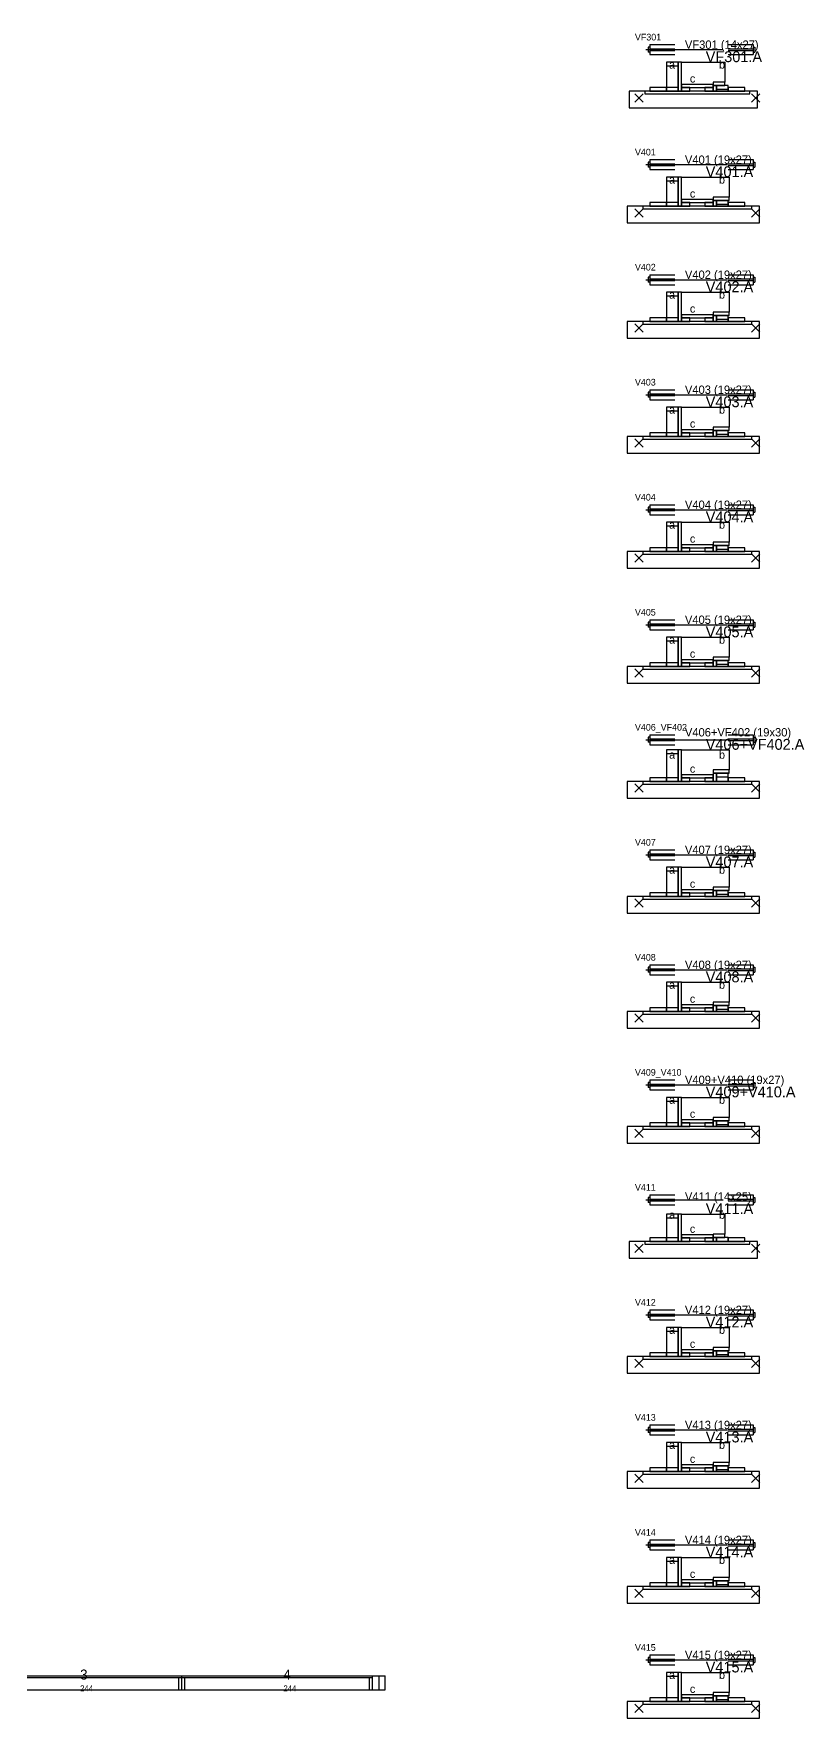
# Model space of a CAD drawing. Header units: metres. Extents: x -10 to 74425, y -2037 to 26.
# Drawn here: x 18499 to 19424, y -2008 to 13 of the extents above; entities that cross this region are included whole.
import ezdxf

# ---------------------------------------------------------------- set-up
doc = ezdxf.new("R2010")
doc.units = ezdxf.units.M
doc.layers.add('LABELS', color=3, linetype='Continuous')
doc.layers.add('VIGAS', color=7, linetype='Continuous')

msp = doc.modelspace()

# ---------------------------------------------------------------- linework, layer by layer
at = {"layer": 'VIGAS'}
for p, q in [((19239, 0), (19269, 0)), ((19239, 0), (19239, -12)), ((19333, 0), (19363, 0)), ((19363, 0), (19363, -12)), ((19234, -6), (19327, -6)), ((19237, -3), (19237, -9)), ((19239, -3), (19237, -3)), ((19239, -9), (19237, -9)), ((19239, -5), (19269, -5)), ((19239, -7), (19269, -7)), ((19239, -12), (19269, -12)), ((19333, -5), (19363, -5)), ((19333, -7), (19363, -7)), ((19333, -12), (19363, -12)), ((19363, -3), (19365, -3)), ((19363, -9), (19365, -9)), ((19365, -3), (19365, -9)), ((19221, -69), (19231, -59)), ((19221, -59), (19231, -69)), ((19361, -69), (19371, -59)), ((19361, -59), (19371, -69)), ((19237, -141), (19237, -147)), ((19239, -141), (19237, -141)), ((19239, -138), (19269, -138)), ((19239, -138), (19239, -150)), ((19333, -138), (19363, -138)), ((19363, -138), (19363, -150)), ((19363, -141), (19365, -141)), ((19365, -141), (19365, -147)), ((19234, -144), (19332, -144)), ((19239, -147), (19237, -147)), ((19239, -143), (19269, -143)), ((19239, -145), (19269, -145)), ((19239, -150), (19269, -150)), ((19333, -143), (19363, -143)), ((19333, -145), (19363, -145)), ((19333, -150), (19363, -150)), ((19363, -147), (19365, -147)), ((19221, -207), (19231, -197)), ((19221, -197), (19231, -207)), ((19361, -207), (19371, -197)), ((19361, -197), (19371, -207)), ((19234, -282), (19332, -282)), ((19237, -279), (19237, -285)), ((19239, -279), (19237, -279)), ((19239, -276), (19269, -276)), ((19239, -276), (19239, -288)), ((19239, -281), (19269, -281)), ((19333, -276), (19363, -276)), ((19333, -281), (19363, -281)), ((19363, -276), (19363, -288)), ((19363, -279), (19365, -279)), ((19365, -279), (19365, -285)), ((19239, -285), (19237, -285)), ((19239, -283), (19269, -283)), ((19239, -288), (19269, -288)), ((19333, -283), (19363, -283)), ((19333, -288), (19363, -288)), ((19363, -285), (19365, -285)), ((19221, -345), (19231, -335)), ((19221, -335), (19231, -345)), ((19361, -345), (19371, -335)), ((19361, -335), (19371, -345)), ((19234, -420), (19332, -420)), ((19237, -417), (19237, -423)), ((19239, -417), (19237, -417)), ((19239, -423), (19237, -423)), ((19239, -414), (19269, -414)), ((19239, -414), (19239, -426)), ((19239, -419), (19269, -419)), ((19239, -421), (19269, -421)), ((19333, -414), (19363, -414)), ((19333, -419), (19363, -419)), ((19333, -421), (19363, -421)), ((19363, -414), (19363, -426)), ((19363, -417), (19365, -417)), ((19363, -423), (19365, -423)), ((19365, -417), (19365, -423)), ((19239, -426), (19269, -426)), ((19333, -426), (19363, -426)), ((19221, -483), (19231, -473)), ((19221, -473), (19231, -483)), ((19361, -483), (19371, -473)), ((19361, -473), (19371, -483)), ((19234, -558), (19332, -558)), ((19237, -555), (19237, -561)), ((19239, -555), (19237, -555)), ((19239, -561), (19237, -561)), ((19239, -552), (19269, -552)), ((19239, -552), (19239, -564)), ((19239, -557), (19269, -557)), ((19239, -559), (19269, -559)), ((19239, -564), (19269, -564)), ((19333, -552), (19363, -552)), ((19333, -557), (19363, -557)), ((19333, -559), (19363, -559)), ((19333, -564), (19363, -564)), ((19363, -552), (19363, -564)), ((19363, -555), (19365, -555)), ((19363, -561), (19365, -561)), ((19365, -555), (19365, -561)), ((19221, -621), (19231, -611)), ((19221, -611), (19231, -621)), ((19361, -621), (19371, -611)), ((19361, -611), (19371, -621)), ((19234, -696), (19332, -696)), ((19237, -693), (19237, -699)), ((19239, -693), (19237, -693)), ((19239, -699), (19237, -699)), ((19239, -690), (19269, -690)), ((19239, -690), (19239, -702)), ((19239, -695), (19269, -695)), ((19239, -697), (19269, -697)), ((19239, -702), (19269, -702)), ((19333, -690), (19363, -690)), ((19333, -695), (19363, -695)), ((19333, -697), (19363, -697)), ((19333, -702), (19363, -702)), ((19363, -690), (19363, -702)), ((19363, -693), (19365, -693)), ((19363, -699), (19365, -699)), ((19365, -693), (19365, -699)), ((19221, -759), (19231, -749)), ((19221, -749), (19231, -759)), ((19361, -759), (19371, -749)), ((19361, -749), (19371, -759)), ((19239, -828), (19269, -828)), ((19239, -828), (19239, -840)), ((19333, -828), (19363, -828)), ((19363, -828), (19363, -840)), ((19234, -834), (19332, -834)), ((19237, -831), (19237, -837)), ((19239, -831), (19237, -831)), ((19239, -837), (19237, -837)), ((19239, -833), (19269, -833)), ((19239, -835), (19269, -835)), ((19239, -840), (19269, -840)), ((19333, -833), (19363, -833)), ((19333, -835), (19363, -835)), ((19333, -840), (19363, -840)), ((19363, -831), (19365, -831)), ((19363, -837), (19365, -837)), ((19365, -831), (19365, -837)), ((19221, -897), (19231, -887)), ((19221, -887), (19231, -897)), ((19361, -897), (19371, -887)), ((19361, -887), (19371, -897)), ((19237, -969), (19237, -975)), ((19239, -969), (19237, -969)), ((19239, -966), (19269, -966)), ((19239, -966), (19239, -978)), ((19333, -966), (19363, -966)), ((19363, -966), (19363, -978)), ((19363, -969), (19365, -969)), ((19365, -969), (19365, -975)), ((19234, -972), (19332, -972)), ((19239, -975), (19237, -975)), ((19239, -971), (19269, -971)), ((19239, -973), (19269, -973)), ((19239, -978), (19269, -978)), ((19333, -971), (19363, -971)), ((19333, -973), (19363, -973)), ((19333, -978), (19363, -978)), ((19363, -975), (19365, -975)), ((19221, -1035), (19231, -1025)), ((19221, -1025), (19231, -1035)), ((19361, -1035), (19371, -1025)), ((19361, -1025), (19371, -1035)), ((19234, -1110), (19332, -1110)), ((19237, -1107), (19237, -1113)), ((19239, -1107), (19237, -1107)), ((19239, -1104), (19269, -1104)), ((19239, -1104), (19239, -1116)), ((19239, -1109), (19269, -1109)), ((19239, -1111), (19269, -1111)), ((19333, -1104), (19363, -1104)), ((19333, -1109), (19363, -1109)), ((19333, -1111), (19363, -1111)), ((19363, -1104), (19363, -1116)), ((19363, -1107), (19365, -1107)), ((19365, -1107), (19365, -1113)), ((19239, -1113), (19237, -1113)), ((19239, -1116), (19269, -1116)), ((19333, -1116), (19363, -1116)), ((19363, -1113), (19365, -1113)), ((19221, -1173), (19231, -1163)), ((19221, -1163), (19231, -1173)), ((19361, -1173), (19371, -1163)), ((19361, -1163), (19371, -1173)), ((19234, -1248), (19332, -1248)), ((19237, -1245), (19237, -1251)), ((19239, -1245), (19237, -1245)), ((19239, -1251), (19237, -1251)), ((19239, -1242), (19269, -1242)), ((19239, -1242), (19239, -1254)), ((19239, -1247), (19269, -1247)), ((19239, -1249), (19269, -1249)), ((19333, -1242), (19363, -1242)), ((19333, -1247), (19363, -1247)), ((19333, -1249), (19363, -1249)), ((19363, -1242), (19363, -1254)), ((19363, -1245), (19365, -1245)), ((19363, -1251), (19365, -1251)), ((19365, -1245), (19365, -1251)), ((19239, -1254), (19269, -1254)), ((19333, -1254), (19363, -1254)), ((19221, -1311), (19231, -1301)), ((19221, -1301), (19231, -1311)), ((19361, -1311), (19371, -1301)), ((19361, -1301), (19371, -1311)), ((19234, -1386), (19327, -1386)), ((19237, -1383), (19237, -1389)), ((19239, -1383), (19237, -1383)), ((19239, -1389), (19237, -1389)), ((19239, -1380), (19269, -1380)), ((19239, -1380), (19239, -1392)), ((19239, -1385), (19269, -1385)), ((19239, -1387), (19269, -1387)), ((19239, -1392), (19269, -1392)), ((19333, -1380), (19363, -1380)), ((19333, -1385), (19363, -1385)), ((19333, -1387), (19363, -1387)), ((19333, -1392), (19363, -1392)), ((19363, -1380), (19363, -1392)), ((19363, -1383), (19365, -1383)), ((19363, -1389), (19365, -1389)), ((19365, -1383), (19365, -1389)), ((19221, -1449), (19231, -1439)), ((19221, -1439), (19231, -1449)), ((19361, -1449), (19371, -1439)), ((19361, -1439), (19371, -1449)), ((19234, -1524), (19332, -1524)), ((19237, -1521), (19237, -1527)), ((19239, -1521), (19237, -1521)), ((19239, -1527), (19237, -1527)), ((19239, -1518), (19269, -1518)), ((19239, -1518), (19239, -1530)), ((19239, -1523), (19269, -1523)), ((19239, -1525), (19269, -1525)), ((19239, -1530), (19269, -1530)), ((19333, -1518), (19363, -1518)), ((19333, -1523), (19363, -1523)), ((19333, -1525), (19363, -1525)), ((19333, -1530), (19363, -1530)), ((19363, -1518), (19363, -1530)), ((19363, -1521), (19365, -1521)), ((19363, -1527), (19365, -1527)), ((19365, -1521), (19365, -1527)), ((19221, -1587), (19231, -1577)), ((19221, -1577), (19231, -1587)), ((19361, -1587), (19371, -1577)), ((19361, -1577), (19371, -1587)), ((19239, -1656), (19269, -1656)), ((19239, -1656), (19239, -1668)), ((19333, -1656), (19363, -1656)), ((19363, -1656), (19363, -1668)), ((19234, -1662), (19332, -1662)), ((19237, -1659), (19237, -1665)), ((19239, -1659), (19237, -1659)), ((19239, -1665), (19237, -1665)), ((19239, -1661), (19269, -1661)), ((19239, -1663), (19269, -1663)), ((19239, -1668), (19269, -1668)), ((19333, -1661), (19363, -1661)), ((19333, -1663), (19363, -1663)), ((19333, -1668), (19363, -1668)), ((19363, -1659), (19365, -1659)), ((19363, -1665), (19365, -1665)), ((19365, -1659), (19365, -1665)), ((19221, -1725), (19231, -1715)), ((19221, -1715), (19231, -1725)), ((19361, -1725), (19371, -1715)), ((19361, -1715), (19371, -1725)), ((19237, -1797), (19237, -1803)), ((19239, -1797), (19237, -1797)), ((19239, -1794), (19269, -1794)), ((19239, -1794), (19239, -1806)), ((19333, -1794), (19363, -1794)), ((19363, -1794), (19363, -1806)), ((19363, -1797), (19365, -1797)), ((19365, -1797), (19365, -1803)), ((19234, -1800), (19332, -1800)), ((19239, -1803), (19237, -1803)), ((19239, -1799), (19269, -1799)), ((19239, -1801), (19269, -1801)), ((19239, -1806), (19269, -1806)), ((19333, -1799), (19363, -1799)), ((19333, -1801), (19363, -1801)), ((19333, -1806), (19363, -1806)), ((19363, -1803), (19365, -1803)), ((19221, -1863), (19231, -1853)), ((19221, -1853), (19231, -1863)), ((19361, -1863), (19371, -1853)), ((19361, -1853), (19371, -1863)), ((19234, -1938), (19332, -1938)), ((19237, -1935), (19237, -1941)), ((19239, -1935), (19237, -1935)), ((19239, -1932), (19269, -1932)), ((19239, -1932), (19239, -1944)), ((19239, -1937), (19269, -1937)), ((19239, -1939), (19269, -1939)), ((19333, -1932), (19363, -1932)), ((19333, -1937), (19363, -1937)), ((19333, -1939), (19363, -1939)), ((19363, -1932), (19363, -1944)), ((19363, -1935), (19365, -1935)), ((19365, -1935), (19365, -1941)), ((18433, -1957), (18677, -1957)), ((18433, -1959.2), (18677, -1959.2)), ((18673.5, -1974), (18673.5, -1959.2)), ((18677, -1974), (18677, -1957)), ((18677, -1974), (18677, -1957)), ((18677, -1957), (18921, -1957)), ((18677, -1974), (18677, -1957)), ((18677, -1974), (18677, -1957)), ((18677, -1974), (18677, -1957)), ((18677, -1959.2), (18906, -1959.2)), ((18680.5, -1974), (18680.5, -1959.2)), ((18902.5, -1974), (18902.5, -1959.2)), ((18906, -1974), (18906, -1957)), ((18914, -1974), (18914, -1957)), ((18921, -1974), (18921, -1957)), ((19239, -1941), (19237, -1941)), ((19239, -1944), (19269, -1944)), ((19333, -1944), (19363, -1944)), ((19363, -1941), (19365, -1941)), ((18433, -1974), (18677, -1974)), ((18673.5, -1974), (18677, -1974)), ((18677, -1974), (18921, -1974)), ((18677, -1974), (18680.5, -1974)), ((18902.5, -1974), (18906, -1974)), ((19221, -2001), (19231, -1991)), ((19221, -1991), (19231, -2001)), ((19361, -2001), (19371, -1991)), ((19361, -1991), (19371, -2001))]:
    msp.add_line(p, q, dxfattribs=at)
for points in [[(19259, -56), (19273, -56), (19273, -21), (19259, -21)], [(19259, -25.4), (19273, -25.4), (19273, -21), (19259, -21)], [(19273, -56), (19277, -56), (19277, -21), (19273, -21)], [(19277, -48), (19277, -21), (19329, -21), (19329, -45), (19315, -45), (19315, -48)], [(19214, -76), (19368, -76), (19368, -56), (19214, -56)], [(19233, -59.2), (19359, -59.2), (19359, -56), (19233, -56)], [(19239, -56), (19259, -56), (19259, -51.6), (19239, -51.6)], [(19259, -56), (19273, -56), (19273, -51.6), (19259, -51.6)], [(19277, -51.6), (19315, -51.6), (19315, -48), (19277, -48)], [(19277, -56), (19287, -56), (19287, -51.6), (19277, -51.6)], [(19305, -56), (19315, -56), (19315, -51.6), (19305, -51.6)], [(19315, -49), (19329, -49), (19329, -45), (19315, -45)], [(19315, -56), (19319, -56), (19319, -49), (19315, -49)], [(19319, -56), (19333, -56), (19333, -49), (19319, -49)], [(19319, -53.4), (19333, -53.4), (19333, -49), (19319, -49)], [(19333, -56), (19353, -56), (19353, -51.6), (19333, -51.6)], [(19259, -194), (19273, -194), (19273, -159), (19259, -159)], [(19259, -163.4), (19273, -163.4), (19273, -159), (19259, -159)], [(19273, -194), (19277, -194), (19277, -159), (19273, -159)], [(19277, -186), (19277, -159), (19334, -159), (19334, -183), (19315, -183), (19315, -186)], [(19211.5, -214), (19370.5, -214), (19370.5, -194), (19211.5, -194)], [(19230.5, -197.2), (19361.5, -197.2), (19361.5, -194), (19230.5, -194)], [(19239, -194), (19259, -194), (19259, -189.6), (19239, -189.6)], [(19259, -194), (19273, -194), (19273, -189.6), (19259, -189.6)], [(19277, -189.6), (19315, -189.6), (19315, -186), (19277, -186)], [(19277, -194), (19287, -194), (19287, -189.6), (19277, -189.6)], [(19305, -194), (19315, -194), (19315, -189.6), (19305, -189.6)], [(19315, -187), (19334, -187), (19334, -183), (19315, -183)], [(19315, -194), (19319, -194), (19319, -187), (19315, -187)], [(19319, -194), (19333, -194), (19333, -187), (19319, -187)], [(19319, -191.4), (19333, -191.4), (19333, -187), (19319, -187)], [(19333, -194), (19353, -194), (19353, -189.6), (19333, -189.6)], [(19259, -332), (19273, -332), (19273, -297), (19259, -297)], [(19259, -301.4), (19273, -301.4), (19273, -297), (19259, -297)], [(19273, -332), (19277, -332), (19277, -297), (19273, -297)], [(19277, -324), (19277, -297), (19334, -297), (19334, -321), (19315, -321), (19315, -324)], [(19315, -325), (19334, -325), (19334, -321), (19315, -321)], [(19211.5, -352), (19370.5, -352), (19370.5, -332), (19211.5, -332)], [(19230.5, -335.2), (19361.5, -335.2), (19361.5, -332), (19230.5, -332)], [(19239, -332), (19259, -332), (19259, -327.6), (19239, -327.6)], [(19259, -332), (19273, -332), (19273, -327.6), (19259, -327.6)], [(19277, -327.6), (19315, -327.6), (19315, -324), (19277, -324)], [(19277, -332), (19287, -332), (19287, -327.6), (19277, -327.6)], [(19305, -332), (19315, -332), (19315, -327.6), (19305, -327.6)], [(19315, -332), (19319, -332), (19319, -325), (19315, -325)], [(19319, -332), (19333, -332), (19333, -325), (19319, -325)], [(19319, -329.4), (19333, -329.4), (19333, -325), (19319, -325)], [(19333, -332), (19353, -332), (19353, -327.6), (19333, -327.6)], [(19259, -470), (19273, -470), (19273, -435), (19259, -435)], [(19259, -439.4), (19273, -439.4), (19273, -435), (19259, -435)], [(19273, -470), (19277, -470), (19277, -435), (19273, -435)], [(19277, -462), (19277, -435), (19334, -435), (19334, -459), (19315, -459), (19315, -462)], [(19277, -465.6), (19315, -465.6), (19315, -462), (19277, -462)], [(19315, -463), (19334, -463), (19334, -459), (19315, -459)], [(19315, -470), (19319, -470), (19319, -463), (19315, -463)], [(19319, -470), (19333, -470), (19333, -463), (19319, -463)], [(19319, -467.4), (19333, -467.4), (19333, -463), (19319, -463)], [(19211.5, -490), (19370.5, -490), (19370.5, -470), (19211.5, -470)], [(19230.5, -473.2), (19361.5, -473.2), (19361.5, -470), (19230.5, -470)], [(19239, -470), (19259, -470), (19259, -465.6), (19239, -465.6)], [(19259, -470), (19273, -470), (19273, -465.6), (19259, -465.6)], [(19277, -470), (19287, -470), (19287, -465.6), (19277, -465.6)], [(19305, -470), (19315, -470), (19315, -465.6), (19305, -465.6)], [(19333, -470), (19353, -470), (19353, -465.6), (19333, -465.6)], [(19259, -608), (19273, -608), (19273, -573), (19259, -573)], [(19259, -577.4), (19273, -577.4), (19273, -573), (19259, -573)], [(19273, -608), (19277, -608), (19277, -573), (19273, -573)], [(19277, -600), (19277, -573), (19334, -573), (19334, -597), (19315, -597), (19315, -600)], [(19239, -608), (19259, -608), (19259, -603.6), (19239, -603.6)], [(19259, -608), (19273, -608), (19273, -603.6), (19259, -603.6)], [(19277, -603.6), (19315, -603.6), (19315, -600), (19277, -600)], [(19277, -608), (19287, -608), (19287, -603.6), (19277, -603.6)], [(19305, -608), (19315, -608), (19315, -603.6), (19305, -603.6)], [(19315, -601), (19334, -601), (19334, -597), (19315, -597)], [(19315, -608), (19319, -608), (19319, -601), (19315, -601)], [(19319, -608), (19333, -608), (19333, -601), (19319, -601)], [(19319, -605.4), (19333, -605.4), (19333, -601), (19319, -601)], [(19333, -608), (19353, -608), (19353, -603.6), (19333, -603.6)], [(19211.5, -628), (19370.5, -628), (19370.5, -608), (19211.5, -608)], [(19230.5, -611.2), (19361.5, -611.2), (19361.5, -608), (19230.5, -608)], [(19259, -746), (19273, -746), (19273, -711), (19259, -711)], [(19259, -715.4), (19273, -715.4), (19273, -711), (19259, -711)], [(19273, -746), (19277, -746), (19277, -711), (19273, -711)], [(19277, -738), (19277, -711), (19334, -711), (19334, -735), (19315, -735), (19315, -738)], [(19211.5, -766), (19370.5, -766), (19370.5, -746), (19211.5, -746)], [(19230.5, -749.2), (19361.5, -749.2), (19361.5, -746), (19230.5, -746)], [(19239, -746), (19259, -746), (19259, -741.6), (19239, -741.6)], [(19259, -746), (19273, -746), (19273, -741.6), (19259, -741.6)], [(19277, -741.6), (19315, -741.6), (19315, -738), (19277, -738)], [(19277, -746), (19287, -746), (19287, -741.6), (19277, -741.6)], [(19305, -746), (19315, -746), (19315, -741.6), (19305, -741.6)], [(19315, -739), (19334, -739), (19334, -735), (19315, -735)], [(19315, -746), (19319, -746), (19319, -739), (19315, -739)], [(19319, -746), (19333, -746), (19333, -739), (19319, -739)], [(19319, -743.4), (19333, -743.4), (19333, -739), (19319, -739)], [(19333, -746), (19353, -746), (19353, -741.6), (19333, -741.6)], [(19259, -884), (19273, -884), (19273, -846), (19259, -846)], [(19259, -850.4), (19273, -850.4), (19273, -846), (19259, -846)], [(19273, -884), (19277, -884), (19277, -846), (19273, -846)], [(19277, -876), (19277, -846), (19334, -846), (19334, -870), (19315, -870), (19315, -876)], [(19211.5, -904), (19370.5, -904), (19370.5, -884), (19211.5, -884)], [(19230.5, -887.2), (19361.5, -887.2), (19361.5, -884), (19230.5, -884)], [(19239, -884), (19259, -884), (19259, -879.6), (19239, -879.6)], [(19259, -884), (19273, -884), (19273, -879.6), (19259, -879.6)], [(19277, -879.6), (19315, -879.6), (19315, -876), (19277, -876)], [(19277, -884), (19287, -884), (19287, -879.6), (19277, -879.6)], [(19305, -884), (19315, -884), (19315, -879.6), (19305, -879.6)], [(19315, -874), (19334, -874), (19334, -870), (19315, -870)], [(19315, -884), (19319, -884), (19319, -874), (19315, -874)], [(19319, -884), (19333, -884), (19333, -874), (19319, -874)], [(19319, -878.4), (19333, -878.4), (19333, -874), (19319, -874)], [(19333, -884), (19353, -884), (19353, -879.6), (19333, -879.6)], [(19259, -1022), (19273, -1022), (19273, -987), (19259, -987)], [(19259, -991.4), (19273, -991.4), (19273, -987), (19259, -987)], [(19273, -1022), (19277, -1022), (19277, -987), (19273, -987)], [(19277, -1014), (19277, -987), (19334, -987), (19334, -1011), (19315, -1011), (19315, -1014)], [(19211.5, -1042), (19370.5, -1042), (19370.5, -1022), (19211.5, -1022)], [(19230.5, -1025.2), (19361.5, -1025.2), (19361.5, -1022), (19230.5, -1022)], [(19239, -1022), (19259, -1022), (19259, -1017.6), (19239, -1017.6)], [(19259, -1022), (19273, -1022), (19273, -1017.6), (19259, -1017.6)], [(19277, -1017.6), (19315, -1017.6), (19315, -1014), (19277, -1014)], [(19277, -1022), (19287, -1022), (19287, -1017.6), (19277, -1017.6)], [(19305, -1022), (19315, -1022), (19315, -1017.6), (19305, -1017.6)], [(19315, -1015), (19334, -1015), (19334, -1011), (19315, -1011)], [(19315, -1022), (19319, -1022), (19319, -1015), (19315, -1015)], [(19319, -1022), (19333, -1022), (19333, -1015), (19319, -1015)], [(19319, -1019.4), (19333, -1019.4), (19333, -1015), (19319, -1015)], [(19333, -1022), (19353, -1022), (19353, -1017.6), (19333, -1017.6)], [(19259, -1160), (19273, -1160), (19273, -1125), (19259, -1125)], [(19259, -1129.4), (19273, -1129.4), (19273, -1125), (19259, -1125)], [(19273, -1160), (19277, -1160), (19277, -1125), (19273, -1125)], [(19277, -1152), (19277, -1125), (19334, -1125), (19334, -1149), (19315, -1149), (19315, -1152)], [(19277, -1155.6), (19315, -1155.6), (19315, -1152), (19277, -1152)], [(19315, -1153), (19334, -1153), (19334, -1149), (19315, -1149)], [(19211.5, -1180), (19370.5, -1180), (19370.5, -1160), (19211.5, -1160)], [(19230.5, -1163.2), (19361.5, -1163.2), (19361.5, -1160), (19230.5, -1160)], [(19239, -1160), (19259, -1160), (19259, -1155.6), (19239, -1155.6)], [(19259, -1160), (19273, -1160), (19273, -1155.6), (19259, -1155.6)], [(19277, -1160), (19287, -1160), (19287, -1155.6), (19277, -1155.6)], [(19305, -1160), (19315, -1160), (19315, -1155.6), (19305, -1155.6)], [(19315, -1160), (19319, -1160), (19319, -1153), (19315, -1153)], [(19319, -1160), (19333, -1160), (19333, -1153), (19319, -1153)], [(19319, -1157.4), (19333, -1157.4), (19333, -1153), (19319, -1153)], [(19333, -1160), (19353, -1160), (19353, -1155.6), (19333, -1155.6)], [(19259, -1298), (19273, -1298), (19273, -1263), (19259, -1263)], [(19259, -1267.4), (19273, -1267.4), (19273, -1263), (19259, -1263)], [(19273, -1298), (19277, -1298), (19277, -1263), (19273, -1263)], [(19277, -1290), (19277, -1263), (19334, -1263), (19334, -1287), (19315, -1287), (19315, -1290)], [(19277, -1293.6), (19315, -1293.6), (19315, -1290), (19277, -1290)], [(19315, -1291), (19334, -1291), (19334, -1287), (19315, -1287)], [(19315, -1298), (19319, -1298), (19319, -1291), (19315, -1291)], [(19319, -1298), (19333, -1298), (19333, -1291), (19319, -1291)], [(19319, -1295.4), (19333, -1295.4), (19333, -1291), (19319, -1291)], [(19211.5, -1318), (19370.5, -1318), (19370.5, -1298), (19211.5, -1298)], [(19230.5, -1301.2), (19361.5, -1301.2), (19361.5, -1298), (19230.5, -1298)], [(19239, -1298), (19259, -1298), (19259, -1293.6), (19239, -1293.6)], [(19259, -1298), (19273, -1298), (19273, -1293.6), (19259, -1293.6)], [(19277, -1298), (19287, -1298), (19287, -1293.6), (19277, -1293.6)], [(19305, -1298), (19315, -1298), (19315, -1293.6), (19305, -1293.6)], [(19333, -1298), (19353, -1298), (19353, -1293.6), (19333, -1293.6)], [(19259, -1436), (19273, -1436), (19273, -1403), (19259, -1403)], [(19259, -1407.4), (19273, -1407.4), (19273, -1403), (19259, -1403)], [(19273, -1436), (19277, -1436), (19277, -1403), (19273, -1403)], [(19277, -1428), (19277, -1403), (19329, -1403), (19329, -1427), (19315, -1427), (19315, -1428)], [(19239, -1436), (19259, -1436), (19259, -1431.6), (19239, -1431.6)], [(19259, -1436), (19273, -1436), (19273, -1431.6), (19259, -1431.6)], [(19277, -1431.6), (19315, -1431.6), (19315, -1428), (19277, -1428)], [(19277, -1436), (19287, -1436), (19287, -1431.6), (19277, -1431.6)], [(19305, -1436), (19315, -1436), (19315, -1431.6), (19305, -1431.6)], [(19315, -1431), (19329, -1431), (19329, -1427), (19315, -1427)], [(19315, -1436), (19319, -1436), (19319, -1431), (19315, -1431)], [(19319, -1436), (19333, -1436), (19333, -1431), (19319, -1431)], [(19319, -1435.4), (19333, -1435.4), (19333, -1431), (19319, -1431)], [(19333, -1436), (19353, -1436), (19353, -1431.6), (19333, -1431.6)], [(19214, -1456), (19368, -1456), (19368, -1436), (19214, -1436)], [(19233, -1439.2), (19359, -1439.2), (19359, -1436), (19233, -1436)], [(19259, -1574), (19273, -1574), (19273, -1539), (19259, -1539)], [(19259, -1543.4), (19273, -1543.4), (19273, -1539), (19259, -1539)], [(19273, -1574), (19277, -1574), (19277, -1539), (19273, -1539)], [(19277, -1566), (19277, -1539), (19334, -1539), (19334, -1563), (19315, -1563), (19315, -1566)], [(19211.5, -1594), (19370.5, -1594), (19370.5, -1574), (19211.5, -1574)], [(19230.5, -1577.2), (19361.5, -1577.2), (19361.5, -1574), (19230.5, -1574)], [(19239, -1574), (19259, -1574), (19259, -1569.6), (19239, -1569.6)], [(19259, -1574), (19273, -1574), (19273, -1569.6), (19259, -1569.6)], [(19277, -1569.6), (19315, -1569.6), (19315, -1566), (19277, -1566)], [(19277, -1574), (19287, -1574), (19287, -1569.6), (19277, -1569.6)], [(19305, -1574), (19315, -1574), (19315, -1569.6), (19305, -1569.6)], [(19315, -1567), (19334, -1567), (19334, -1563), (19315, -1563)], [(19315, -1574), (19319, -1574), (19319, -1567), (19315, -1567)], [(19319, -1574), (19333, -1574), (19333, -1567), (19319, -1567)], [(19319, -1571.4), (19333, -1571.4), (19333, -1567), (19319, -1567)], [(19333, -1574), (19353, -1574), (19353, -1569.6), (19333, -1569.6)], [(19259, -1712), (19273, -1712), (19273, -1677), (19259, -1677)], [(19259, -1681.4), (19273, -1681.4), (19273, -1677), (19259, -1677)], [(19273, -1712), (19277, -1712), (19277, -1677), (19273, -1677)], [(19277, -1704), (19277, -1677), (19334, -1677), (19334, -1701), (19315, -1701), (19315, -1704)], [(19211.5, -1732), (19370.5, -1732), (19370.5, -1712), (19211.5, -1712)], [(19230.5, -1715.2), (19361.5, -1715.2), (19361.5, -1712), (19230.5, -1712)], [(19239, -1712), (19259, -1712), (19259, -1707.6), (19239, -1707.6)], [(19259, -1712), (19273, -1712), (19273, -1707.6), (19259, -1707.6)], [(19277, -1707.6), (19315, -1707.6), (19315, -1704), (19277, -1704)], [(19277, -1712), (19287, -1712), (19287, -1707.6), (19277, -1707.6)], [(19305, -1712), (19315, -1712), (19315, -1707.6), (19305, -1707.6)], [(19315, -1705), (19334, -1705), (19334, -1701), (19315, -1701)], [(19315, -1712), (19319, -1712), (19319, -1705), (19315, -1705)], [(19319, -1712), (19333, -1712), (19333, -1705), (19319, -1705)], [(19319, -1709.4), (19333, -1709.4), (19333, -1705), (19319, -1705)], [(19333, -1712), (19353, -1712), (19353, -1707.6), (19333, -1707.6)], [(19259, -1850), (19273, -1850), (19273, -1815), (19259, -1815)], [(19259, -1819.4), (19273, -1819.4), (19273, -1815), (19259, -1815)], [(19273, -1850), (19277, -1850), (19277, -1815), (19273, -1815)], [(19277, -1842), (19277, -1815), (19334, -1815), (19334, -1839), (19315, -1839), (19315, -1842)], [(19315, -1843), (19334, -1843), (19334, -1839), (19315, -1839)], [(19211.5, -1870), (19370.5, -1870), (19370.5, -1850), (19211.5, -1850)], [(19230.5, -1853.2), (19361.5, -1853.2), (19361.5, -1850), (19230.5, -1850)], [(19239, -1850), (19259, -1850), (19259, -1845.6), (19239, -1845.6)], [(19259, -1850), (19273, -1850), (19273, -1845.6), (19259, -1845.6)], [(19277, -1845.6), (19315, -1845.6), (19315, -1842), (19277, -1842)], [(19277, -1850), (19287, -1850), (19287, -1845.6), (19277, -1845.6)], [(19305, -1850), (19315, -1850), (19315, -1845.6), (19305, -1845.6)], [(19315, -1850), (19319, -1850), (19319, -1843), (19315, -1843)], [(19319, -1850), (19333, -1850), (19333, -1843), (19319, -1843)], [(19319, -1847.4), (19333, -1847.4), (19333, -1843), (19319, -1843)], [(19333, -1850), (19353, -1850), (19353, -1845.6), (19333, -1845.6)], [(19259, -1988), (19273, -1988), (19273, -1953), (19259, -1953)], [(19259, -1957.4), (19273, -1957.4), (19273, -1953), (19259, -1953)], [(19273, -1988), (19277, -1988), (19277, -1953), (19273, -1953)], [(19277, -1980), (19277, -1953), (19334, -1953), (19334, -1977), (19315, -1977), (19315, -1980)], [(19277, -1983.6), (19315, -1983.6), (19315, -1980), (19277, -1980)], [(19315, -1981), (19334, -1981), (19334, -1977), (19315, -1977)], [(19211.5, -2008), (19370.5, -2008), (19370.5, -1988), (19211.5, -1988)], [(19230.5, -1991.2), (19361.5, -1991.2), (19361.5, -1988), (19230.5, -1988)], [(19239, -1988), (19259, -1988), (19259, -1983.6), (19239, -1983.6)], [(19259, -1988), (19273, -1988), (19273, -1983.6), (19259, -1983.6)], [(19277, -1988), (19287, -1988), (19287, -1983.6), (19277, -1983.6)], [(19305, -1988), (19315, -1988), (19315, -1983.6), (19305, -1983.6)], [(19315, -1988), (19319, -1988), (19319, -1981), (19315, -1981)], [(19319, -1988), (19333, -1988), (19333, -1981), (19319, -1981)], [(19319, -1985.4), (19333, -1985.4), (19333, -1981), (19319, -1981)], [(19333, -1988), (19353, -1988), (19353, -1983.6), (19333, -1983.6)]]:
    msp.add_lwpolyline(points, close=True, dxfattribs=at)

# ---------------------------------------------------------------- texts
at = {"layer": 'LABELS'}
for s, p in [('VF301', (19221, 5)), ('V401', (19221, -133)), ('V402', (19221, -271)), ('V403', (19221, -409)), ('V404', (19221, -547)), ('V405', (19221, -685)), ('V406_VF402', (19221, -823)), ('V407', (19221, -961)), ('V408', (19221, -1099)), ('V409_V410', (19221, -1237)), ('V411', (19221, -1375)), ('V412', (19221, -1513)), ('V413', (19221, -1651)), ('V414', (19221, -1789)), ('V415', (19221, -1927))]:
    msp.add_text(s, height=8, dxfattribs=at).set_placement(p)
at = {"layer": 'VIGAS'}
for s, height, p in [('VF301 (14x27)', 10, (19281, -5)), ('VF301.A', 13, (19306, -21)), ('b', 9.6, (19322, -28.7)), ('a', 9.6, (19262, -28.7)), ('c', 9.6, (19287, -45.5)), ('V401 (19x27)', 10, (19281, -143)), ('a', 9.6, (19262, -166.7)), ('V401.A', 13, (19306, -159)), ('b', 9.6, (19322, -166.7)), ('c', 9.6, (19287, -183.5)), ('V402 (19x27)', 10, (19281, -281)), ('a', 9.6, (19262, -304.7)), ('V402.A', 13, (19306, -297)), ('b', 9.6, (19322, -304.7)), ('c', 9.6, (19287, -321.5)), ('V403 (19x27)', 10, (19281, -419)), ('V403.A', 13, (19306, -435)), ('a', 9.6, (19262, -442.7)), ('b', 9.6, (19322, -442.7)), ('c', 9.6, (19287, -459.5)), ('V404 (19x27)', 10, (19281, -557)), ('V404.A', 13, (19306, -573)), ('a', 9.6, (19262, -580.7)), ('b', 9.6, (19322, -580.7)), ('c', 9.6, (19287, -597.5)), ('V405 (19x27)', 10, (19281, -695)), ('V405.A', 13, (19306, -711)), ('a', 9.6, (19262, -718.7)), ('b', 9.6, (19322, -718.7)), ('c', 9.6, (19287, -735.5)), ('V406+VF402 (19x30)', 10, (19281, -830)), ('V406+VF402.A', 13, (19306, -846)), ('b', 9.6, (19322, -856.7)), ('a', 9.6, (19262, -856.7)), ('c', 9.6, (19287, -873.5)), ('V407 (19x27)', 10, (19281, -971)), ('a', 9.6, (19262, -994.7)), ('V407.A', 13, (19306, -987)), ('b', 9.6, (19322, -994.7)), ('c', 9.6, (19287, -1011.5)), ('V408 (19x27)', 10, (19281, -1109)), ('a', 9.6, (19262, -1132.7)), ('V408.A', 13, (19306, -1125)), ('b', 9.6, (19322, -1132.7)), ('c', 9.6, (19287, -1149.5)), ('V409+V410 (19x27)', 10, (19281, -1247)), ('V409+V410.A', 13, (19306, -1263)), ('a', 9.6, (19262, -1270.7)), ('b', 9.6, (19322, -1270.7)), ('c', 9.6, (19287, -1287.5)), ('V411 (14x25)', 10, (19281, -1387)), ('V411.A', 13, (19306, -1403)), ('a', 9.6, (19262, -1408.7)), ('b', 9.6, (19322, -1408.7)), ('c', 9.6, (19287, -1425.5)), ('V412 (19x27)', 10, (19281, -1523)), ('V412.A', 13, (19306, -1539)), ('a', 9.6, (19262, -1546.7)), ('c', 9.6, (19287, -1563.5)), ('b', 9.6, (19322, -1546.7)), ('V413 (19x27)', 10, (19281, -1661)), ('a', 9.6, (19262, -1684.7)), ('V413.A', 13, (19306, -1677)), ('b', 9.6, (19322, -1684.7)), ('c', 9.6, (19287, -1701.5)), ('V414 (19x27)', 10, (19281, -1799)), ('a', 9.6, (19262, -1822.7)), ('V414.A', 13, (19306, -1815)), ('b', 9.6, (19322, -1822.7)), ('c', 9.6, (19287, -1839.5)), ('V415 (19x27)', 10, (19281, -1937)), ('V415.A', 13, (19306, -1953)), ('3', 12, (18555, -1961.5)), ('4', 12, (18799, -1961.5)), ('a', 9.6, (19262, -1960.7)), ('b', 9.6, (19322, -1960.7)), ('244', 7, (18555, -1975.5)), ('244', 7, (18799, -1975.5)), ('c', 9.6, (19287, -1977.5))]:
    msp.add_text(s, height=height, dxfattribs=at).set_placement(p)

doc.saveas('drawing.dxf')
